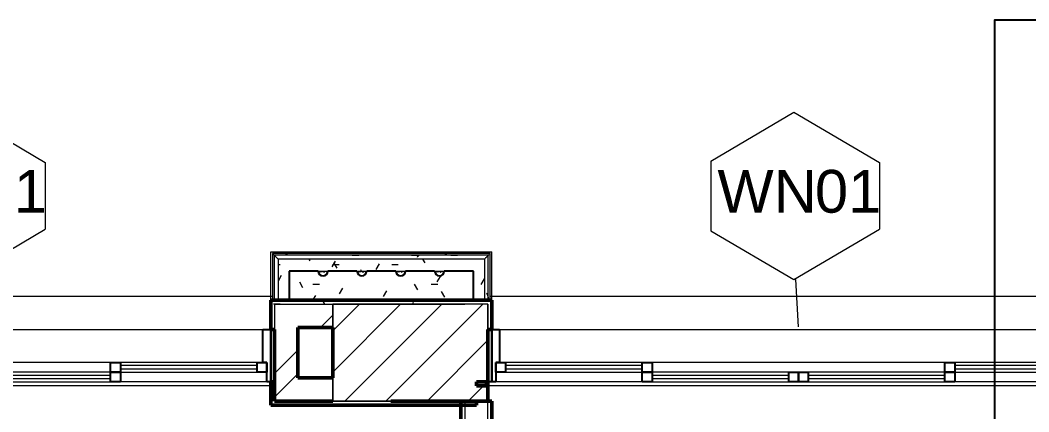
# Model space of a CAD drawing. Header units: millimetres. Extents: x -9358 to 257996, y -67499 to 9117.
# Drawn here: x 42789 to 47988, y -352 to 1663 of the extents above; entities that cross this region are included whole.
import ezdxf

# ---------------------------------------------------------------- set-up
doc = ezdxf.new("R2010")
doc.units = ezdxf.units.MM
doc.header["$LTSCALE"] = 1000
for name, color, linetype, lineweight in [('A-COL-RFC', 8, 'Continuous', 18), ('A-COL-RFC-1', 8, 'Continuous', 9), ('A-COL-RFC-2', 8, 'Continuous', 50), ('A-FLR-PAT', 8, 'Continuous', 18), ('A-LIN-30-1', 8, 'Continuous', 25), ('A-TYP-WIN', 8, 'Continuous', 0), ('A-WAL-CLD', 8, 'Continuous', 9), ('A-WAL-CMU', 8, 'Continuous', 50), ('A-WAL-FIN', 8, 'Continuous', 9), ('A-WAL-LOW-20', 8, 'Continuous', 18), ('A-WAL-LOW-20-1', 8, 'Continuous', 50), ('A-WAL-LOW-30', 8, 'Continuous', 18), ('A-WAL-PAT-1', 8, 'Continuous', 9), ('A-WIN', 8, 'Continuous', 9), ('A-WIN-1', 8, 'Continuous', 25), ('A-WIN-2', 8, 'Continuous', 18)]:
    doc.layers.add(name, color=color, linetype=linetype, lineweight=lineweight)
doc.layers.add('CCTVNET', color=6, linetype='Continuous')
doc.styles.add('Arial_8', font='arial.ttf', dxfattribs={"height": 220})
pattern_1 = [(0, (0, 0), (812.8, 203.2), [33.528, -576.072, 33.528, -576.072, -3251.2]), (0, (0, 0), (812.8, 203.2), [-1219.2, 33.528, -1185.672, 33.528, -576.072, -1422.4]), (0, (0, 0), (812.8, 203.2), [-3048, 33.528, -372.872, 33.528, -982.472]), (120, (304.8, 101.6), (-582.3764, 602.30545), [33.528, -576.072, 33.528, -576.072, -3251.2]), (120, (304.8, 101.6), (-582.3764, 602.30545), [-1219.2, 33.528, -1185.672, 33.528, -576.072, -1422.4]), (120, (304.8, 101.6), (-582.3764, 602.30545), [-3048, 33.528, -372.872, 33.528, -982.472]), (240, (406.4, 508), (-230.4236, -805.50545), [33.528, -576.072, 33.528, -576.072, -3251.2]), (240, (406.4, 508), (-230.4236, -805.50545), [-1219.2, 33.528, -1185.672, 33.528, -576.072, -1422.4]), (240, (406.4, 508), (-230.4236, -805.50545), [-3048, 33.528, -372.872, 33.528, -982.472])]
pattern_2 = [(45, (0, 0), (-251.4472, 251.4472), []), (45, (0, 381), (-251.4472, 251.4472), [])]
pattern_3 = [(0, (0, 0), (406.4, 101.6), [33.528, -271.272, 33.528, -271.272, -1625.6]), (0, (0, 0), (406.4, 101.6), [-609.6, 33.528, -576.072, 33.528, -271.272, -711.2]), (0, (0, 0), (406.4, 101.6), [-1524, 33.528, -169.672, 33.528, -474.472]), (120, (152.4, 50.8), (-291.18818, 301.15272), [33.528, -271.272, 33.528, -271.272, -1625.6]), (120, (152.4, 50.8), (-291.18818, 301.15272), [-609.6, 33.528, -576.072, 33.528, -271.272, -711.2]), (120, (152.4, 50.8), (-291.18818, 301.15272), [-1524, 33.528, -169.672, 33.528, -474.472]), (240, (203.2, 254), (-115.21182, -402.75272), [33.528, -271.272, 33.528, -271.272, -1625.6]), (240, (203.2, 254), (-115.21182, -402.75272), [-609.6, 33.528, -576.072, 33.528, -271.272, -711.2]), (240, (203.2, 254), (-115.21182, -402.75272), [-1524, 33.528, -169.672, 33.528, -474.472])]

# ---------------------------------------------------------------- blocks, each defined once
blk = doc.blocks.new('Window Tag - Window Tag-41068-01-Ground Floor Plan')
at = {"layer": 'A-TYP-WIN'}
for p, q in [((-4.506, 1.627), (-0.238, 4.142)), ((-0.238, 4.142), (4.181, 1.556)), ((-4.506, 1.627), (-4.506, -1.959)), ((4.181, 1.556), (4.181, -1.888)), ((-4.506, -1.959), (-0.238, -4.474)), ((-0.238, -4.474), (4.181, -1.888))]:
    blk.add_line(p, q, dxfattribs=at)
blk = doc.blocks.new('Sliding_Window_Double - 3200 x 2700-2663071-01-Ground Floor Furniture Plan')
at = {"layer": 'A-WIN'}
for p, q in [((-1436.3, 89.4), (1643.7, 89.4)), ((-701.8, -80.6), (-1406.3, -80.6)), ((858.2, -80.6), (-650.9, -80.6)), ((1613.7, -80.6), (909.1, -80.6)), ((-1406.3, -130.6), (-701.8, -130.6)), ((53.7, -130.6), (-650.9, -130.6)), ((858.2, -130.6), (153.7, -130.6)), ((909.1, -130.6), (1613.7, -130.6)), ((-701.8, -180.6), (-1456.3, -180.6)), ((-650.9, -180.6), (53.7, -180.6)), ((153.7, -180.6), (858.2, -180.6)), ((1663.7, -180.6), (909.1, -180.6))]:
    blk.add_line(p, q, dxfattribs=at)
at = {"layer": 'A-WIN-1'}
for p, q in [((-1476.3, 89.4), (-1436.3, 89.4)), ((-1476.3, -180.6), (-1476.3, 89.4)), ((-1476.3, 89.4), (-1476.3, -180.6)), ((-1436.3, 89.4), (-1436.3, -80.6)), ((1643.7, 89.4), (1663.7, 89.4)), ((1643.7, -80.6), (1643.7, 89.4)), ((1683.7, 89.4), (1683.7, -180.6)), ((1683.7, -180.6), (1683.7, 89.4)), ((-1456.3, -80.6), (-1456.3, -180.6)), ((-1436.3, -80.6), (-1456.3, -80.6)), ((-1456.3, -130.6), (-1456.3, -80.6)), ((-1456.3, -80.6), (-1406.3, -80.6)), ((-1406.3, -80.6), (-1406.3, -130.6)), ((-701.8, -130.6), (-701.8, -80.6)), ((-701.8, -80.6), (-650.9, -80.6)), ((-650.9, -80.6), (-650.9, -130.6)), ((858.2, -130.6), (858.2, -80.6)), ((858.2, -80.6), (909.1, -80.6)), ((909.1, -80.6), (909.1, -130.6)), ((1613.7, -130.6), (1613.7, -80.6)), ((1613.7, -80.6), (1663.7, -80.6)), ((1663.7, -80.6), (1643.7, -80.6)), ((1663.7, -180.6), (1663.7, -80.6)), ((1663.7, -80.6), (1663.7, -130.6)), ((-1406.3, -130.6), (-1456.3, -130.6)), ((-650.9, -130.6), (-701.8, -130.6)), ((-701.8, -180.6), (-701.8, -130.6)), ((-701.8, -130.6), (-650.9, -130.6)), ((-650.9, -130.6), (-650.9, -180.6)), ((53.7, -180.6), (53.7, -130.6)), ((53.7, -130.6), (103.7, -130.6)), ((103.7, -180.6), (103.7, -130.6)), ((103.7, -130.6), (153.7, -130.6)), ((103.7, -130.6), (103.7, -180.6)), ((153.7, -130.6), (153.7, -180.6)), ((858.2, -180.6), (858.2, -130.6)), ((858.2, -130.6), (909.1, -130.6)), ((909.1, -130.6), (858.2, -130.6)), ((909.1, -130.6), (909.1, -180.6)), ((1663.7, -130.6), (1613.7, -130.6)), ((-1476.3, -180.6), (-1496.3, -180.6)), ((-1456.3, -180.6), (-1476.3, -180.6)), ((-650.9, -180.6), (-701.8, -180.6)), ((103.7, -180.6), (53.7, -180.6)), ((153.7, -180.6), (103.7, -180.6)), ((909.1, -180.6), (858.2, -180.6)), ((1683.7, -180.6), (1663.7, -180.6)), ((1703.7, -180.6), (1683.7, -180.6))]:
    blk.add_line(p, q, dxfattribs=at)
at = {"layer": 'A-WIN-2'}
for p, q in [((-1406.3, -95.6), (-701.8, -95.6)), ((-1406.3, -115.6), (-1406.3, -95.6)), ((-701.8, -95.6), (-701.8, -115.6)), ((909.1, -95.6), (1613.7, -95.6)), ((909.1, -115.6), (909.1, -95.6)), ((1613.7, -95.6), (1613.7, -115.6)), ((-701.8, -115.6), (-1406.3, -115.6)), ((-650.9, -145.6), (53.7, -145.6)), ((-650.9, -165.6), (-650.9, -145.6)), ((53.7, -145.6), (53.7, -165.6)), ((153.7, -145.6), (858.2, -145.6)), ((153.7, -165.6), (153.7, -145.6)), ((858.2, -145.6), (858.2, -165.6)), ((1613.7, -115.6), (909.1, -115.6)), ((53.7, -165.6), (-650.9, -165.6)), ((858.2, -165.6), (153.7, -165.6))]:
    blk.add_line(p, q, dxfattribs=at)
blk = doc.blocks.new('Sliding_Window_Double - 3200 x 2700-V53-01-Ground Floor Furniture Plan')
at = {"layer": 'A-WIN'}
for p, q in [((-1436.3, 89.4), (1643.7, 89.4)), ((-701.8, -80.6), (-1406.3, -80.6)), ((858.2, -80.6), (-650.9, -80.6)), ((1613.7, -80.6), (909.1, -80.6)), ((-1406.3, -130.6), (-701.8, -130.6)), ((53.7, -130.6), (-650.9, -130.6)), ((858.2, -130.6), (153.7, -130.6)), ((909.1, -130.6), (1613.7, -130.6)), ((-701.8, -180.6), (-1456.3, -180.6)), ((-650.9, -180.6), (53.7, -180.6)), ((153.7, -180.6), (858.2, -180.6)), ((1663.7, -180.6), (909.1, -180.6))]:
    blk.add_line(p, q, dxfattribs=at)
at = {"layer": 'A-WIN-1'}
for p, q in [((-1476.3, 89.4), (-1436.3, 89.4)), ((-1476.3, -180.6), (-1476.3, 89.4)), ((-1476.3, 89.4), (-1476.3, -180.6)), ((-1436.3, 89.4), (-1436.3, -80.6)), ((1643.7, 89.4), (1683.7, 89.4)), ((1643.7, -80.6), (1643.7, 89.4)), ((1683.7, 89.4), (1683.7, -180.6)), ((1683.7, -180.6), (1683.7, 89.4)), ((-1456.3, -80.6), (-1456.3, -180.6)), ((-1436.3, -80.6), (-1456.3, -80.6)), ((-1456.3, -130.6), (-1456.3, -80.6)), ((-1456.3, -80.6), (-1406.3, -80.6)), ((-1406.3, -80.6), (-1406.3, -130.6)), ((-701.8, -130.6), (-701.8, -80.6)), ((-701.8, -80.6), (-650.9, -80.6)), ((-650.9, -80.6), (-650.9, -130.6)), ((858.2, -130.6), (858.2, -80.6)), ((858.2, -80.6), (909.1, -80.6)), ((909.1, -80.6), (909.1, -130.6)), ((1613.7, -130.6), (1613.7, -80.6)), ((1613.7, -80.6), (1663.7, -80.6)), ((1663.7, -80.6), (1643.7, -80.6)), ((1663.7, -180.6), (1663.7, -80.6)), ((1663.7, -80.6), (1663.7, -130.6)), ((-1406.3, -130.6), (-1456.3, -130.6)), ((-650.9, -130.6), (-701.8, -130.6)), ((-701.8, -180.6), (-701.8, -130.6)), ((-701.8, -130.6), (-650.9, -130.6)), ((-650.9, -130.6), (-650.9, -180.6)), ((53.7, -180.6), (53.7, -130.6)), ((53.7, -130.6), (103.7, -130.6)), ((103.7, -180.6), (103.7, -130.6)), ((103.7, -130.6), (153.7, -130.6)), ((103.7, -130.6), (103.7, -180.6)), ((153.7, -130.6), (153.7, -180.6)), ((858.2, -180.6), (858.2, -130.6)), ((858.2, -130.6), (909.1, -130.6)), ((909.1, -130.6), (858.2, -130.6)), ((909.1, -130.6), (909.1, -180.6)), ((1663.7, -130.6), (1613.7, -130.6)), ((-1476.3, -180.6), (-1496.3, -180.6)), ((-1456.3, -180.6), (-1476.3, -180.6)), ((-650.9, -180.6), (-701.8, -180.6)), ((103.7, -180.6), (53.7, -180.6)), ((153.7, -180.6), (103.7, -180.6)), ((909.1, -180.6), (858.2, -180.6)), ((1683.7, -180.6), (1663.7, -180.6))]:
    blk.add_line(p, q, dxfattribs=at)
at = {"layer": 'A-WIN-2'}
for p, q in [((-1406.3, -95.6), (-701.8, -95.6)), ((-1406.3, -115.6), (-1406.3, -95.6)), ((-701.8, -95.6), (-701.8, -115.6)), ((909.1, -95.6), (1613.7, -95.6)), ((909.1, -115.6), (909.1, -95.6)), ((1613.7, -95.6), (1613.7, -115.6)), ((-701.8, -115.6), (-1406.3, -115.6)), ((-650.9, -145.6), (53.7, -145.6)), ((-650.9, -165.6), (-650.9, -145.6)), ((53.7, -145.6), (53.7, -165.6)), ((153.7, -145.6), (858.2, -145.6)), ((153.7, -165.6), (153.7, -145.6)), ((858.2, -145.6), (858.2, -165.6)), ((1613.7, -115.6), (909.1, -115.6)), ((53.7, -165.6), (-650.9, -165.6)), ((858.2, -165.6), (153.7, -165.6))]:
    blk.add_line(p, q, dxfattribs=at)
blk = doc.blocks.new('FP_514-01-Ground Floor Furniture Plan')
at = {"layer": 'A-WAL-PAT-1'}
for p, q in [((44750, 520), (44750.9, 517.7)), ((44732.5, 519.8), (44733.4, 518.3)), ((44733.4, 518.3), (44735.4, 517.2)), ((44735.4, 517.2), (44738.5, 516.8)), ((44738.5, 516.8), (44742.3, 517.1)), ((44742.3, 517.1), (44746.4, 518.3)), ((44750.9, 517.7), (44752.8, 515.9)), ((44752.8, 515.9), (44755.3, 515)), ((44755.3, 515), (44758.1, 515.1))]:
    blk.add_line(p, q, dxfattribs=at)
blk = doc.blocks.new('FP_515-01-Ground Floor Furniture Plan')
at = {"layer": 'A-WAL-PAT-1'}
for p, q in [((44549.8, 520), (44550.7, 517.7)), ((44532.3, 519.8), (44533.1, 518.3)), ((44533.1, 518.3), (44535.2, 517.2)), ((44535.2, 517.2), (44538.2, 516.8)), ((44538.2, 516.8), (44542, 517.1)), ((44542, 517.1), (44546.1, 518.3)), ((44550.7, 517.7), (44552.5, 515.9)), ((44552.5, 515.9), (44555.1, 515)), ((44555.1, 515), (44557.9, 515.1))]:
    blk.add_line(p, q, dxfattribs=at)
blk = doc.blocks.new('FP_516-01-Ground Floor Furniture Plan')
at = {"layer": 'A-WAL-PAT-1'}
for p, q in [((44350, 520), (44350.9, 517.7)), ((44332.5, 519.8), (44333.4, 518.3)), ((44333.4, 518.3), (44335.4, 517.2)), ((44335.4, 517.2), (44338.5, 516.8)), ((44338.5, 516.8), (44342.3, 517.1)), ((44342.3, 517.1), (44346.4, 518.3)), ((44350.9, 517.7), (44352.8, 515.9)), ((44352.8, 515.9), (44355.3, 515)), ((44355.3, 515), (44358.1, 515.1))]:
    blk.add_line(p, q, dxfattribs=at)
blk = doc.blocks.new('FP_517-01-Ground Floor Furniture Plan')
at = {"layer": 'A-WAL-PAT-1'}
for p, q in [((44950, 520), (44950.9, 517.7)), ((44932.5, 519.8), (44933.4, 518.3)), ((44933.4, 518.3), (44935.4, 517.2)), ((44935.4, 517.2), (44938.5, 516.8)), ((44938.5, 516.8), (44942.3, 517.1)), ((44942.3, 517.1), (44946.4, 518.3)), ((44950.9, 517.7), (44952.8, 515.9)), ((44952.8, 515.9), (44955.3, 515)), ((44955.3, 515), (44958.1, 515.1))]:
    blk.add_line(p, q, dxfattribs=at)
blk = doc.blocks.new('Walls 348 - Walls 304-2899573-01-Ground Floor Furniture Plan')
at = {"layer": 'A-WAL-PAT-1'}
h = blk.add_hatch(dxfattribs=at)
h.set_pattern_fill('FP_136', color=256, style=0, pattern_type=2)
h.set_pattern_definition(pattern_3)
h.paths.add_polyline_path([(44175, 370), (45125, 370), (45125, 520), (44975, 520), (44970.2, 505.3), (44957.7, 496.2), (44942.3, 496.2), (44929.8, 505.3), (44925, 520), (44775, 520), (44770.2, 505.3), (44757.7, 496.2), (44742.3, 496.2), (44729.8, 505.3), (44725, 520), (44574.8, 520), (44570, 505.3), (44557.5, 496.2), (44542, 496.2), (44529.5, 505.3), (44524.8, 520), (44375, 520), (44370.2, 505.3), (44357.7, 496.2), (44342.3, 496.2), (44329.8, 505.3), (44325, 520), (44175, 520)], flags=0)
at = {"layer": 'A-LIN-30-1'}
for p, q in [((44325, 520), (44175, 520)), ((44175, 520), (44175, 370)), ((44524.8, 520), (44375, 520)), ((44725, 520), (44574.8, 520)), ((44925, 520), (44775, 520)), ((45125, 520), (44975, 520)), ((45125, 370), (45125, 520)), ((44175, 370), (45125, 370))]:
    blk.add_line(p, q, dxfattribs=at)
for centre, end in [((44350, 520), 360), ((44549.8, 520), 360), ((44750, 520), 360), ((44950, 520), 0)]:
    blk.add_arc(centre, 25, 180, end, dxfattribs=at)
at = {"layer": 'A-WAL-FIN'}
for p, q in [((44325, 520), (44350, 520)), ((44350, 520), (44375, 520)), ((44524.8, 520), (44549.8, 520)), ((44549.8, 520), (44574.8, 520)), ((44725, 520), (44750, 520)), ((44750, 520), (44775, 520)), ((44925, 520), (44950, 520)), ((44950, 520), (44975, 520))]:
    blk.add_line(p, q, dxfattribs=at)
at = {"layer": 'A-WAL-LOW-20-1'}
for name in ['FP_516-01-Ground Floor Furniture Plan', 'FP_515-01-Ground Floor Furniture Plan', 'FP_514-01-Ground Floor Furniture Plan', 'FP_517-01-Ground Floor Furniture Plan']:
    blk.add_blockref(name, (0, 0), dxfattribs=at)
blk = doc.blocks.new('FP_528-01-Ground Floor Furniture Plan')
at = {"layer": 'A-WAL-LOW-20'}
blk.add_line((45201.4, 370), (45201.4, 601.4), dxfattribs=at)
at = {"layer": 'A-WAL-PAT-1'}
for p, q in [((45193, 406.4), (45193.4, 405.5)), ((45193.4, 405.5), (45193.8, 404.6)), ((45193.8, 404.6), (45194.2, 403.7)), ((45194.2, 403.7), (45194.6, 402.8)), ((45194.6, 402.8), (45195, 401.9)), ((45195, 401.9), (45195.4, 401)), ((45195.4, 401), (45195.7, 400)), ((45195.7, 400), (45196.1, 399.1)), ((45196.1, 399.1), (45196.4, 398.2)), ((45196.4, 398.2), (45196.8, 397.3)), ((45196.8, 397.3), (45197.1, 396.4)), ((45197.1, 396.4), (45197.4, 395.5)), ((45197.4, 395.5), (45197.7, 394.6)), ((45197.7, 394.6), (45198, 393.7)), ((45198, 393.7), (45198.3, 392.8)), ((45198.3, 392.8), (45198.6, 391.9)), ((45198.6, 391.9), (45198.9, 391)), ((45198.9, 391), (45199.2, 390.1)), ((45199.2, 390.1), (45199.4, 389.2)), ((45199.4, 389.2), (45199.7, 388.3)), ((45199.7, 388.3), (45199.9, 387.3)), ((45199.9, 387.3), (45200.1, 386.4)), ((45200.1, 386.4), (45200.4, 385.5)), ((45200.4, 385.5), (45200.6, 384.6)), ((45200.6, 384.6), (45200.8, 383.7)), ((45200.8, 383.7), (45200.9, 382.8)), ((45200.9, 382.8), (45201.1, 381.9)), ((45201.1, 381.9), (45201.3, 381)), ((45201.3, 381), (45201.4, 380.1)), ((45201.4, 380.1), (45201.6, 379.2)), ((45201.6, 379.2), (45201.7, 378.3)), ((45201.7, 378.3), (45201.9, 377.4))]:
    blk.add_line(p, q, dxfattribs=at)
blk = doc.blocks.new('FP_529-01-Ground Floor Furniture Plan')
at = {"layer": 'A-WAL-LOW-20'}
blk.add_line((45211.1, 370), (45211.1, 611.1), dxfattribs=at)
blk = doc.blocks.new('FP_530-01-Ground Floor Furniture Plan')
at = {"layer": 'A-WAL-LOW-20'}
blk.add_line((45201.4, 601.4), (44098.6, 601.4), dxfattribs=at)
at = {"layer": 'A-WAL-PAT-1'}
for p, q in [((44712.2, 582.8), (44711.7, 582)), ((44712.6, 583.6), (44712.2, 582.8)), ((44713.1, 584.4), (44712.6, 583.6)), ((44835.7, 592.6), (44835.1, 591.8)), ((44836.2, 593.3), (44835.7, 592.6)), ((44836.7, 594), (44836.2, 593.3)), ((44837.2, 594.7), (44836.7, 594)), ((44837.8, 595.3), (44837.2, 594.7)), ((44838.3, 595.9), (44837.8, 595.3)), ((44838.8, 596.5), (44838.3, 595.9)), ((44839.3, 597.1), (44838.8, 596.5)), ((44839.8, 597.7), (44839.3, 597.1)), ((44840.4, 598.2), (44839.8, 597.7)), ((44840.9, 598.7), (44840.4, 598.2)), ((44841.4, 599.2), (44840.9, 598.7)), ((44841.9, 599.6), (44841.4, 599.2)), ((44842.5, 600), (44841.9, 599.6)), ((44843, 600.4), (44842.5, 600)), ((44843.5, 600.7), (44843, 600.4)), ((44844, 601.1), (44843.5, 600.7)), ((44844.6, 601.3), (44844, 601.1)), ((44845.1, 601.6), (44844.6, 601.3)), ((44845.6, 601.8), (44845.1, 601.6)), ((44846.1, 602), (44845.6, 601.8)), ((44846.7, 602.2), (44846.1, 602)), ((44847.2, 602.3), (44846.7, 602.2)), ((44847.7, 602.4), (44847.2, 602.3)), ((44848.2, 602.5), (44847.7, 602.4)), ((44848.8, 602.5), (44848.2, 602.5))]:
    blk.add_line(p, q, dxfattribs=at)
blk = doc.blocks.new('FP_531-01-Ground Floor Furniture Plan')
at = {"layer": 'A-WAL-LOW-20'}
blk.add_line((45211.1, 611.1), (44088.9, 611.1), dxfattribs=at)
at = {"layer": 'A-WAL-PAT-1'}
for p, q in [((44156.3, 609.8), (44154.8, 610.4)), ((44157.9, 609.1), (44156.3, 609.8)), ((44159.4, 608.3), (44157.9, 609.1)), ((44160.9, 607.4), (44159.4, 608.3)), ((44162.4, 606.5), (44160.9, 607.4)), ((44163.9, 605.4), (44162.4, 606.5)), ((44165.5, 604.3), (44163.9, 605.4)), ((44167, 603.1), (44165.5, 604.3)), ((44168.5, 601.9), (44167, 603.1)), ((44193.5, 611.7), (44192, 611.3)), ((44195, 612), (44193.5, 611.7)), ((44196.5, 612.1), (44195, 612)), ((44197.9, 612.2), (44196.5, 612.1)), ((44500.8, 602.3), (44534.3, 602.3)), ((44805.6, 602.3), (44839.1, 602.3)), ((44851.9, 612.1), (44850.3, 612.2)), ((44975.4, 610.6), (44973.9, 611.1)), ((44977, 610), (44975.4, 610.6)), ((44978.5, 609.4), (44977, 610)), ((44980, 608.6), (44978.5, 609.4)), ((44981.5, 607.8), (44980, 608.6)), ((44983.1, 606.9), (44981.5, 607.8)), ((44984.6, 605.8), (44983.1, 606.9)), ((44986.1, 604.8), (44984.6, 605.8)), ((44987.6, 603.6), (44986.1, 604.8)), ((44989.2, 602.4), (44987.6, 603.6)), ((44990.5, 601.2), (44989.2, 602.4)), ((45008.8, 602.3), (45042.3, 602.3)), ((45203.5, 612.1), (45202.1, 612.2)), ((45204.9, 611.9), (45203.5, 612.1)), ((45206.3, 611.7), (45204.9, 611.9)), ((45207.7, 611.3), (45206.3, 611.7)), ((45209.2, 610.9), (45207.7, 611.3))]:
    blk.add_line(p, q, dxfattribs=at)
blk = doc.blocks.new('FP_532-01-Ground Floor Furniture Plan')
at = {"layer": 'A-WAL-LOW-20'}
blk.add_line((44098.6, 601.4), (44098.6, 370), dxfattribs=at)
blk = doc.blocks.new('FP_533-01-Ground Floor Furniture Plan')
at = {"layer": 'A-WAL-LOW-20'}
blk.add_line((44088.9, 611.1), (44088.9, 370), dxfattribs=at)
blk = doc.blocks.new('Walls 423 - Walls 78-2899871-01-Ground Floor Furniture Plan')
at = {"layer": 'A-WAL-PAT-1'}
h = blk.add_hatch(dxfattribs=at)
h.set_pattern_fill('FP_195', color=256, style=0, pattern_type=2)
h.set_pattern_definition(pattern_3)
h.paths.add_polyline_path([(44350, 520), (44354, 518), (44354, 518.9), (44351.5, 519.6)], flags=0)
h.paths.add_polyline_path([(44549.8, 520), (44553.7, 518), (44553.7, 518.9), (44551.3, 519.6)], flags=0)
h.paths.add_polyline_path([(44750, 520), (44754, 518), (44754, 518.9), (44751.5, 519.6)], flags=0)
h.paths.add_polyline_path([(44950, 520), (44954, 518), (44954, 518.9), (44951.5, 519.6)], flags=0)
h.paths.add_polyline_path([(45181.7, 370), (45181.7, 581.7), (44118.3, 581.7), (44118.3, 370), (44175, 370), (44175, 520), (44325, 520), (44325.6, 520), (44374.2, 520), (44375, 520), (44524.8, 520), (44525.4, 520), (44573.9, 520), (44574.8, 520), (44725, 520), (44725.6, 520), (44774.2, 520), (44775, 520), (44925, 520), (44925.6, 520), (44974.4, 519.8), (44975, 520), (45125, 520), (45125, 370)], flags=0)
at = {"layer": 'A-WAL-LOW-20'}
for p, q in [((45181.7, 581.7), (44118.3, 581.7)), ((44118.3, 581.7), (44118.3, 370)), ((45181.7, 581.7), (45181.7, 370))]:
    blk.add_line(p, q, dxfattribs=at)
for points, knots in [([(44088.9, 611.1), (44088.9, 611.1), (44089.3, 610.7), (44092.2, 607.8), (44096.1, 603.9), (44098, 602)], [0.1701475, 0.1701475, 0.1701475, 0.1701475, 0.25, 0.5, 0.6488772, 0.6488772, 0.6488772, 0.6488772]), ([(44098.6, 601.4), (44098.6, 601.4), (44098.8, 601.2), (44099.7, 600.3), (44101.4, 598.6), (44103, 597), (44104.9, 595.1), (44107.1, 592.9), (44109.6, 590.4), (44113.3, 586.7), (44116.2, 583.7), (44118.3, 581.7)], [0.4599876, 0.4599876, 0.4599876, 0.4599876, 0.5, 0.6, 0.65, 0.7, 0.75, 0.8, 0.85, 0.9, 1, 1, 1, 1]), ([(45201.4, 601.4), (45201.4, 601.4), (45201.2, 601.2), (45200.3, 600.3), (45198.6, 598.6), (45197, 597), (45195.1, 595.1), (45192.9, 592.9), (45190.4, 590.4), (45186.7, 586.7), (45183.7, 583.8), (45181.7, 581.7)], [0.4599876, 0.4599876, 0.4599876, 0.4599876, 0.5, 0.6, 0.65, 0.7, 0.75, 0.8, 0.85, 0.9, 1, 1, 1, 1]), ([(45211.1, 611.1), (45211.1, 611.1), (45210.7, 610.7), (45207.8, 607.8), (45203.9, 603.9), (45202, 602)], [0.1701475, 0.1701475, 0.1701475, 0.1701475, 0.25, 0.5, 0.6488772, 0.6488772, 0.6488772, 0.6488772])]:
    blk.add_open_spline(points, degree=3, knots=knots, dxfattribs=at)
for name in ['FP_531-01-Ground Floor Furniture Plan', 'FP_533-01-Ground Floor Furniture Plan', 'FP_530-01-Ground Floor Furniture Plan', 'FP_532-01-Ground Floor Furniture Plan', 'FP_528-01-Ground Floor Furniture Plan', 'FP_529-01-Ground Floor Furniture Plan']:
    blk.add_blockref(name, (0, 0), dxfattribs=at)
blk = doc.blocks.new('G')
at = {"layer": 'A-COL-RFC-1'}
h = blk.add_hatch(dxfattribs=at)
h.set_pattern_fill('FP_4', color=256, style=0, pattern_type=2)
h.set_pattern_definition([(45, (0, 0), (-106.066, 106.066), [])])
h.paths.add_polyline_path([(44700, -150), (45200, -150), (45200, 350), (44400, 350), (44400, -150)], flags=0)
at = {"layer": 'A-WAL-PAT-1'}
h = blk.add_hatch(dxfattribs=at)
h.set_pattern_fill('FP_2', color=256, style=0, pattern_type=2)
h.set_pattern_definition(pattern_1)
h.paths.add_polyline_path([(44100, 220), (44100, 370), (44080, 370), (44080, 220)], flags=0)
h = blk.add_hatch(dxfattribs=at)
h.set_pattern_fill('FP_2', color=256, style=0, pattern_type=2)
h.set_pattern_definition(pattern_1)
h.paths.add_polyline_path([(45200, 350), (45200, 370), (44100, 370), (44100, 350), (45080, 350)], flags=0)
h = blk.add_hatch(dxfattribs=at)
h.set_pattern_fill('FP_1', color=256, style=0, pattern_type=2)
h.set_pattern_definition(pattern_2)
h.paths.add_polyline_path([(44100, -30), (44220, -30), (44220, 350), (44100, 350), (44100, 220)], flags=0)
h = blk.add_hatch(dxfattribs=at)
h.set_pattern_fill('FP_1', color=256, style=0, pattern_type=2)
h.set_pattern_definition(pattern_2)
h.paths.add_polyline_path([(44400, 230), (44400, 350), (44220, 350), (44220, 230), (44374, 230)], flags=0)
h = blk.add_hatch(dxfattribs=at)
h.set_pattern_fill('FP_1', color=256, style=0, pattern_type=2)
h.set_pattern_definition(pattern_2)
h.paths.add_polyline_path([(44400, -150), (44400, -30), (44100, -30), (44100, -150), (44374, -150)], flags=0)
h = blk.add_hatch(dxfattribs=at)
h.set_pattern_fill('FP_2', color=256, style=0, pattern_type=2)
h.set_pattern_definition(pattern_1)
h.paths.add_polyline_path([(45200, -70), (45200, -50), (45140, -50), (45140, -70)], flags=0)
h.paths.add_polyline_path([(48400, -70), (50550, -70), (50550, -50), (48400, -50)], flags=0)
h = blk.add_hatch(dxfattribs=at)
h.set_pattern_fill('FP_2', color=256, style=0, pattern_type=2)
h.set_pattern_definition(pattern_1)
h.paths.add_polyline_path([(45080, -7940), (45080, -4580), (45140, -4580), (45140, -4560), (45060, -4560), (45060, -7940)], flags=0)
h.paths.add_polyline_path([(45060, -3560), (45140, -3560), (45140, -3540), (45080, -3540), (45080, -3397.2), (45060, -3397.2)], flags=0)
h.paths.add_polyline_path([(45080, -3333.2), (45080, -150), (45060, -150), (45060, -3333.2)], flags=0)
h = blk.add_hatch(dxfattribs=at)
h.set_pattern_fill('FP_1', color=256, style=0, pattern_type=2)
h.set_pattern_definition(pattern_2)
h.paths.add_polyline_path([(45200, -7960), (45200, -4560), (45140, -4560), (45140, -4580), (45080, -4580), (45080, -7960), (45140, -7960)], flags=0)
h.paths.add_polyline_path([(45200, -3560), (45200, -150), (45080, -150), (45080, -3540), (45140, -3540), (45140, -3560)], flags=0)
h = blk.add_hatch(dxfattribs=at)
h.set_pattern_fill('FP_2', color=256, style=0, pattern_type=2)
h.set_pattern_definition(pattern_1)
h.paths.add_polyline_path([(45220, -7940), (45220, -4760), (45200, -4760), (45200, -7940)], flags=0)
h.paths.add_polyline_path([(45220, -4640), (45220, -4560), (45200, -4560), (45200, -4640)], flags=0)
h.paths.add_polyline_path([(45200, -3560), (45220, -3560), (45220, -150), (45200, -150), (45200, -2522.4)], flags=0)
at = {"layer": 'A-COL-RFC'}
for p, q in [((44400, 350), (44400, 230)), ((45080, 350), (44400, 350)), ((45200, 350), (45080, 350)), ((45200, 220), (45200, 350)), ((44400, -30), (44400, -150)), ((44400, -150), (44700, -150))]:
    blk.add_line(p, q, dxfattribs=at)
at = {"layer": 'A-COL-RFC-2'}
for p, q in [((44400, 230), (44400, -30)), ((45200, -150), (45200, 220)), ((44700, -150), (45200, -150))]:
    blk.add_line(p, q, dxfattribs=at)
at = {"layer": 'A-FLR-PAT'}
for p, q in [((44089.2, 390), (40910.8, 390)), ((48330, 390), (45210.8, 390))]:
    blk.add_line(p, q, dxfattribs=at)
at = {"layer": 'A-WAL-CLD'}
for p, q in [((44100, 350), (44400, 350)), ((44100, 350), (44100, 220)), ((45080, -150), (45080, -3540)), ((45200, -3560), (45200, -150))]:
    blk.add_line(p, q, dxfattribs=at)
at = {"layer": 'A-WAL-CMU'}
for p, q in [((45220, 370), (44080, 370)), ((44080, 370), (44080, 220)), ((45220, 220), (45220, 370)), ((44080, 220), (44100, 220)), ((44100, 220), (44100, -150)), ((44220, 230), (44400, 230)), ((44220, -30), (44220, 230)), ((45200, 220), (45220, 220)), ((44100, -50), (44080, -50)), ((44080, -50), (44080, -170)), ((44100, -150), (44100, -50)), ((44400, -30), (44220, -30)), ((45200, -50), (45140, -50)), ((45140, -50), (45140, -70)), ((45200, -70), (45200, -50)), ((45140, -70), (45200, -70)), ((44100, -150), (44100, -150)), ((44100, -150), (44400, -150)), ((45220, -150), (44700, -150)), ((45060, -150), (45060, -3560)), ((45140, -170), (45140, -150)), ((45220, -3560), (45220, -150)), ((44080, -170), (45140, -170))]:
    blk.add_line(p, q, dxfattribs=at)
at = {"layer": 'A-WAL-LOW-30'}
for p, q in [((44080, 620), (45220, 620)), ((44080, 370), (44080, 620)), ((45220, 370), (45220, 620)), ((44400, 350), (45080, 350)), ((44400, 230), (44400, 350)), ((45200, 350), (45200, 220)), ((44400, -150), (44400, -30)), ((44080, -70), (40920, -70)), ((48400, -70), (45200, -70)), ((44700, -150), (44400, -150))]:
    blk.add_line(p, q, dxfattribs=at)
at = {"layer": 'A-WAL-LOW-20'}
blk.add_blockref('Walls 423 - Walls 78-2899871-01-Ground Floor Furniture Plan', (0, 0), dxfattribs=at)
at = {"layer": 'A-WAL-LOW-20-1'}
blk.add_blockref('Walls 348 - Walls 304-2899573-01-Ground Floor Furniture Plan', (0, 0), dxfattribs=at)
at = {"layer": 'A-WIN'}
for name, p in [('Sliding_Window_Double - 3200 x 2700-V53-01-Ground Floor Furniture Plan', (42396.3, 130.6)), ('Sliding_Window_Double - 3200 x 2700-2663071-01-Ground Floor Furniture Plan', (46696.3, 130.6))]:
    blk.add_blockref(name, p, dxfattribs=at)

msp = doc.modelspace()

# ---------------------------------------------------------------- block references
msp.add_blockref('G', (0, -148.1))

# ---------------------------------------------------------------- next in the draw order: linework, layer by layer
at = {"layer": 'A-TYP-WIN'}
msp.add_line((46800, 85), (46785.9, 328.5), dxfattribs=at)
at = {"layer": 'CCTVNET', "color": 3}
msp.add_lwpolyline([(49830.1, 1663.4), (47810, 1663.4), (47810, -7839.1), (42400.9, -7839.1), (42379.5, -12364.9)], dxfattribs=at)

# ---------------------------------------------------------------- next in the draw order: block references
at = {"layer": 'A-TYP-WIN', "xscale": 99.99999999999991, "yscale": 99.99999999999991, "zscale": 99.99999999999991}
for p in [(42500, 775.9), (46800, 775.9)]:
    msp.add_blockref('Window Tag - Window Tag-41068-01-Ground Floor Plan', p, dxfattribs=at)

# ---------------------------------------------------------------- next in the draw order: texts
at = {"layer": 'A-TYP-WIN', "char_height": 220, "attachment_point": 1, "style": 'Arial_8'}
for s, insert, width in [('01', (42585.2, 892.8), 400.844), ('WN', (46382.5, 892.8), 609.282), ('01', (46885.2, 892.8), 400.844)]:
    msp.add_mtext(s, dxfattribs=dict(at, insert=insert, width=width))

doc.saveas('drawing.dxf')
